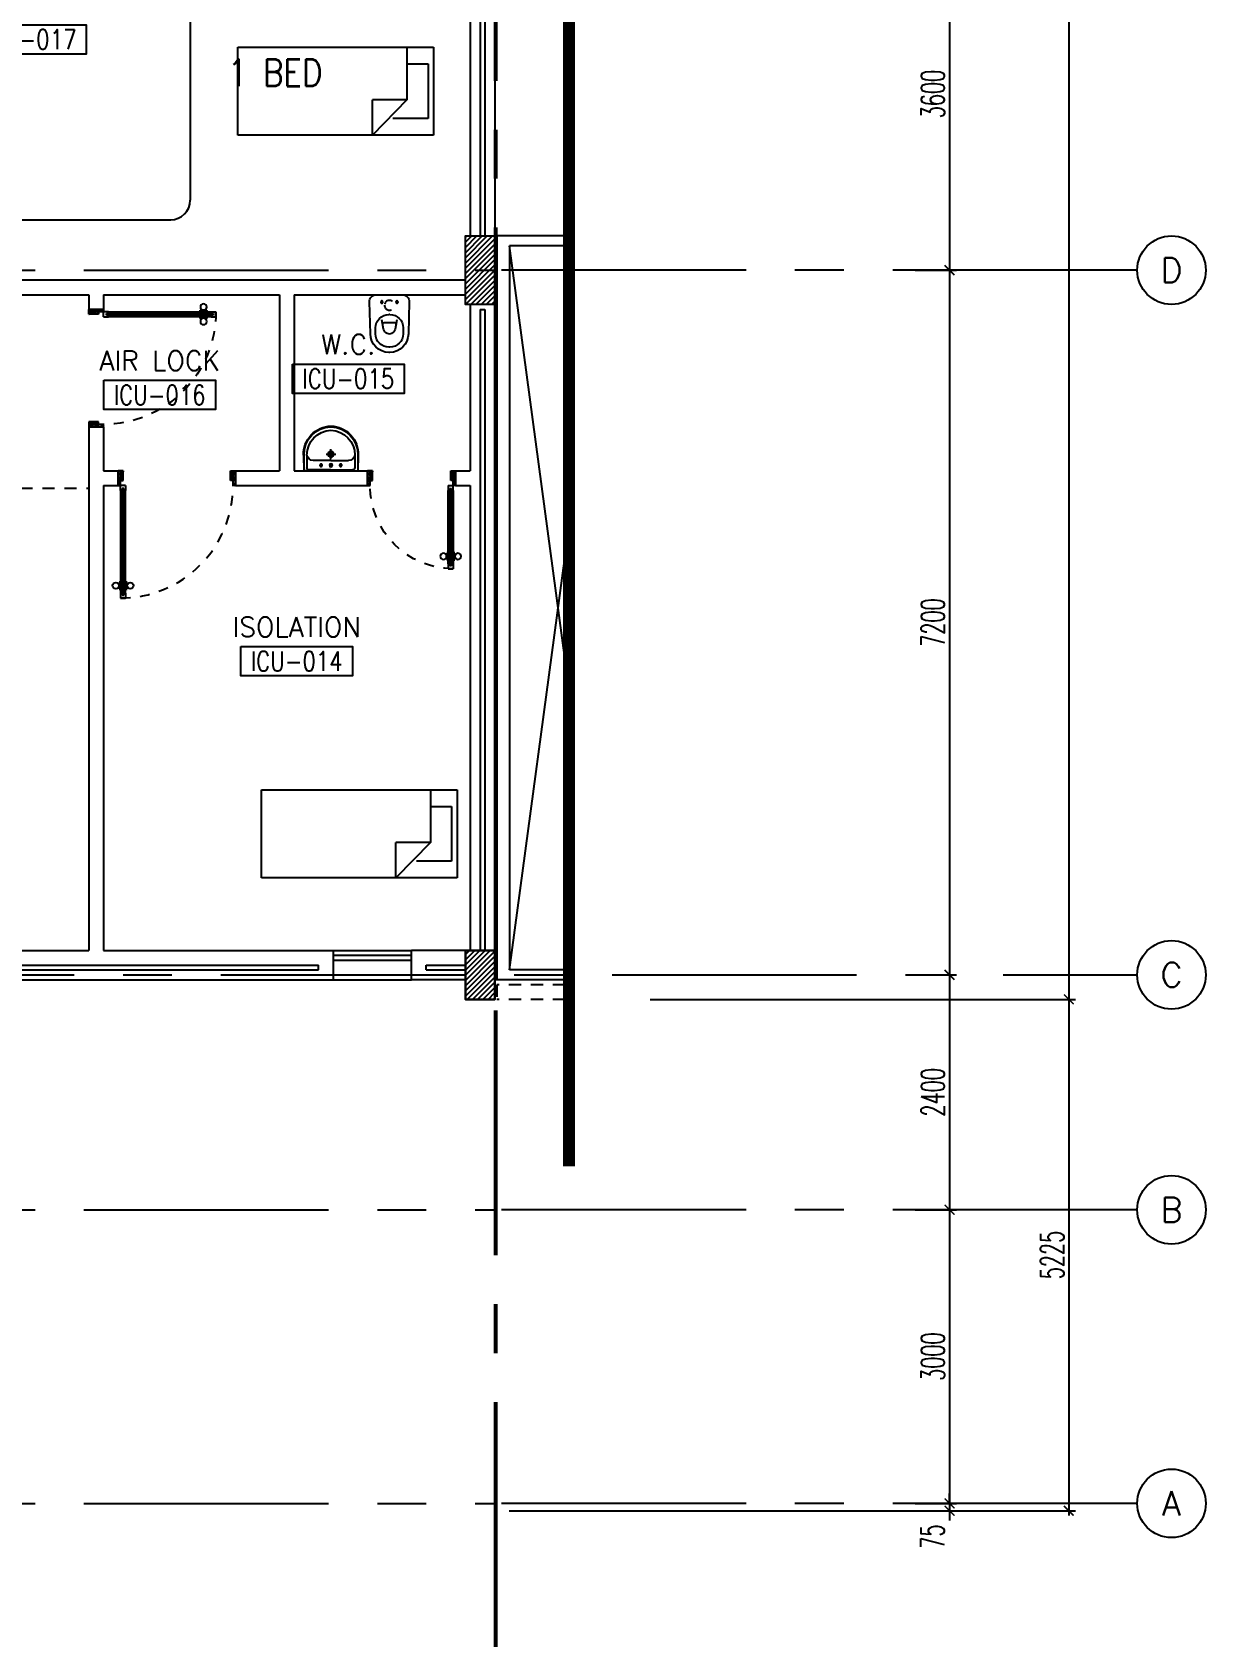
# Model space of a CAD drawing. Extents: x 0 to 92.2, y -1.4 to 78.1.
# Drawn here: x 80.2 to 92.2, y -1.39 to 15.1 of the extents above; entities that cross this region are included whole.
import ezdxf
from ezdxf.enums import TextEntityAlignment as Align

# ---------------------------------------------------------------- set-up
doc = ezdxf.new("R2010")
doc.units = 0
doc.header["$MEASUREMENT"] = 0
doc.header["$PDMODE"] = 34
for name, pattern in [('CENTER2', [1.125, 0.75, -0.125, 0.125, -0.125]), ('CENTERX2', [4, 2.5, -0.5, 0.5, -0.5]), ('DASHED', [0.75, 0.5, -0.25]), ('HIDDEN', [0.375, 0.25, -0.125]), ('HIDDEN2', [0.1875, 0.125, -0.0625])]:
    doc.linetypes.add(name, pattern=pattern)
doc.layers.get('0').update_dxf_attribs({"color": 11, "linetype": 'CONTINUOUS'})
doc.layers.get('DEFPOINTS').update_dxf_attribs({"color": 11, "linetype": 'CONTINUOUS'})
for name, color, linetype in [('A_CUBICLE_CURTAINS', 11, 'HIDDEN'), ('AX-CR', 11, 'CONTINUOUS'), ('AX-DIM', 11, 'CONTINUOUS'), ('AX-TXT', 11, 'CONTINUOUS'), ('AXES', 11, 'CENTERX2'), ('COL', 11, 'CONTINUOUS'), ('DOOR', 11, 'CONTINUOUS'), ('E-WIRE', 4, 'CONTINUOUS'), ('ELEV', 11, 'CONTINUOUS'), ('FIX', 11, 'CONTINUOUS'), ('FUR', 11, 'CONTINUOUS'), ('HAT', 11, 'CONTINUOUS'), ('INSUL', 11, 'CONTINUOUS'), ('RM-BOX', 11, 'CONTINUOUS'), ('RM-NAME', 11, 'CONTINUOUS'), ('RM-NO', 11, 'CONTINUOUS'), ('ROOF', 11, 'CONTINUOUS'), ('RS20', 11, 'CONTINUOUS'), ('SHAFT', 11, 'CONTINUOUS'), ('STR', 11, 'CONTINUOUS'), ('WALL', 11, 'CONTINUOUS'), ('WIN', 11, 'CONTINUOUS')]:
    doc.layers.add(name, color=color, linetype=linetype)
doc.styles.add('ROMANS', font='ROMANS.shx', dxfattribs={"width": 0.6})
doc.styles.add('RS20', font='ROMANS.shx', dxfattribs={"height": 0.2})
doc.dimstyles.new('STANDARD_IN', dxfattribs={"dimtxt": 0.24, "dimasz": 0.1, "dimexe": 0.07, "dimexo": 0.05, "dimgap": 0.05, "dimtad": 1, "dimdec": 0, "dimlfac": 1000, "dimzin": 0, "dimtxsty": 'ROMANS', "dimblk": 'ARCHTICK', "dimcen": 0.05, "dimdle": 0.05, "dimclrd": 7, "dimclre": 7, "dimclrt": 2, "dimazin": 3, "dimtfac": 1, "dimtdec": 0, "dimtmove": 0, "dimatfit": 3, "dimtolj": 1, "dimtzin": 0})

# ---------------------------------------------------------------- blocks, each defined once
blk = doc.blocks.new('_ARCHTICK')
at = {"color": 0, "linetype": 'BYBLOCK', "const_width": 0.15}
blk.add_lwpolyline([(-0.5, -0.5), (0.5, 0.5)], dxfattribs=at)
blk = doc.blocks.new('*D126')
at = {"layer": 'AX-DIM', "color": 7, "ltscale": 0.3}
for p, q in [((90.152, 5.221), (90.872, 5.221)), ((90.802, 5.271), (90.802, -0.054)), ((85.082, -0.004), (90.872, -0.004))]:
    blk.add_line(p, q, dxfattribs=at)
at = {"layer": 'DEFPOINTS', "color": 0, "ltscale": 0.3}
for p in [(90.102, 5.221), (85.032, -0.004), (90.802, -0.004)]:
    blk.add_point(p, dxfattribs=at)
at = {"layer": 'AX-DIM', "color": 7, "ltscale": 0.3, "xscale": 0.1, "yscale": 0.1, "zscale": 0.1}
for p, rotation in [((90.802, 5.221), 90), ((90.802, -0.004), 270)]:
    blk.add_blockref('_ARCHTICK', p, dxfattribs=dict(at, rotation=rotation))
at = {"layer": 'AX-DIM', "color": 2, "ltscale": 0.3, "insert": (90.632, 2.609), "char_height": 0.24, "attachment_point": 5, "rotation": 90, "style": 'ROMANS'}
blk.add_mtext('\\A1;5225', dxfattribs=at)
blk = doc.blocks.new('AXR')
at = {"layer": 'AX-CR'}
blk.add_circle((350, 0), 350, dxfattribs=at)
blk = doc.blocks.new('*D144')
at = {"layer": 'AX-DIM', "color": 7, "ltscale": 0.3}
for p, q in [((88.96, 64.541), (90.872, 64.541)), ((90.802, 64.591), (90.802, 5.171)), ((86.522, 5.221), (90.872, 5.221))]:
    blk.add_line(p, q, dxfattribs=at)
at = {"layer": 'DEFPOINTS', "color": 0, "ltscale": 0.3}
for p in [(88.91, 64.541), (86.472, 5.221), (90.802, 5.221)]:
    blk.add_point(p, dxfattribs=at)
at = {"layer": 'AX-DIM', "color": 7, "ltscale": 0.3, "xscale": 0.1, "yscale": 0.1, "zscale": 0.1}
for p, rotation in [((90.802, 64.541), 90), ((90.802, 5.221), 270)]:
    blk.add_blockref('_ARCHTICK', p, dxfattribs=dict(at, rotation=rotation))
at = {"layer": 'AX-DIM', "color": 2, "ltscale": 0.3, "insert": (90.632, 34.881), "char_height": 0.24, "attachment_point": 5, "rotation": 90, "style": 'ROMANS'}
blk.add_mtext('\\A1;59320', dxfattribs=at)
blk = doc.blocks.new('*D143')
at = {"layer": 'AX-DIM', "color": 7, "ltscale": 0.3}
for p, q in [((89.583, 12.721), (89.583, 5.421)), ((89.233, 12.671), (89.653, 12.671)), ((89.233, 5.471), (89.653, 5.471))]:
    blk.add_line(p, q, dxfattribs=at)
at = {"layer": 'DEFPOINTS', "color": 0, "ltscale": 0.3}
for p in [(89.183, 12.671), (89.183, 5.471), (89.583, 5.471)]:
    blk.add_point(p, dxfattribs=at)
at = {"layer": 'AX-DIM', "color": 7, "ltscale": 0.3, "xscale": 0.1, "yscale": 0.1, "zscale": 0.1}
for p, rotation in [((89.583, 12.671), 90), ((89.583, 5.471), 270)]:
    blk.add_blockref('_ARCHTICK', p, dxfattribs=dict(at, rotation=rotation))
at = {"layer": 'AX-DIM', "color": 2, "ltscale": 0.3, "insert": (89.413, 9.071), "char_height": 0.24, "attachment_point": 5, "rotation": 90, "style": 'ROMANS'}
blk.add_mtext('\\A1;7200', dxfattribs=at)
blk = doc.blocks.new('*D142')
at = {"layer": 'AX-DIM', "color": 7, "ltscale": 0.3}
for p, q in [((89.233, 5.471), (89.653, 5.471)), ((89.583, 5.521), (89.583, 3.021)), ((89.233, 3.071), (89.653, 3.071))]:
    blk.add_line(p, q, dxfattribs=at)
at = {"layer": 'DEFPOINTS', "color": 0, "ltscale": 0.3}
for p in [(89.183, 5.471), (89.183, 3.071), (89.583, 3.071)]:
    blk.add_point(p, dxfattribs=at)
at = {"layer": 'AX-DIM', "color": 7, "ltscale": 0.3, "xscale": 0.1, "yscale": 0.1, "zscale": 0.1}
for p, rotation in [((89.583, 5.471), 90), ((89.583, 3.071), 270)]:
    blk.add_blockref('_ARCHTICK', p, dxfattribs=dict(at, rotation=rotation))
at = {"layer": 'AX-DIM', "color": 2, "ltscale": 0.3, "insert": (89.413, 4.271), "char_height": 0.24, "attachment_point": 5, "rotation": 90, "style": 'ROMANS'}
blk.add_mtext('\\A1;2400', dxfattribs=at)
blk = doc.blocks.new('*D141')
at = {"layer": 'AX-DIM', "color": 7, "ltscale": 0.3}
for p, q in [((89.233, 3.071), (89.653, 3.071)), ((89.583, 3.121), (89.583, 0.021)), ((89.233, 0.071), (89.653, 0.071))]:
    blk.add_line(p, q, dxfattribs=at)
at = {"layer": 'DEFPOINTS', "color": 0, "ltscale": 0.3}
for p in [(89.183, 3.071), (89.183, 0.071), (89.583, 0.071)]:
    blk.add_point(p, dxfattribs=at)
at = {"layer": 'AX-DIM', "color": 7, "ltscale": 0.3, "xscale": 0.1, "yscale": 0.1, "zscale": 0.1}
for p, rotation in [((89.583, 3.071), 90), ((89.583, 0.071), 270)]:
    blk.add_blockref('_ARCHTICK', p, dxfattribs=dict(at, rotation=rotation))
at = {"layer": 'AX-DIM', "color": 2, "ltscale": 0.3, "insert": (89.413, 1.571), "char_height": 0.24, "attachment_point": 5, "rotation": 90, "style": 'ROMANS'}
blk.add_mtext('\\A1;3000', dxfattribs=at)
blk = doc.blocks.new('*D140')
at = {"layer": 'AX-DIM', "color": 7, "ltscale": 0.3}
for p, q in [((89.583, 0.071), (89.583, 0.171)), ((89.233, 0.071), (89.653, 0.071)), ((89.583, 0.071), (89.583, -0.004)), ((89.233, -0.004), (89.653, -0.004)), ((89.583, -0.004), (89.583, -0.104))]:
    blk.add_line(p, q, dxfattribs=at)
at = {"layer": 'DEFPOINTS', "color": 0, "ltscale": 0.3}
for p in [(89.183, 0.071), (89.183, -0.004), (89.583, -0.004)]:
    blk.add_point(p, dxfattribs=at)
at = {"layer": 'AX-DIM', "color": 7, "ltscale": 0.3, "xscale": 0.1, "yscale": 0.1, "zscale": 0.1}
for p, rotation in [((89.583, 0.071), 270), ((89.583, -0.004), 90)]:
    blk.add_blockref('_ARCHTICK', p, dxfattribs=dict(at, rotation=rotation))
at = {"layer": 'AX-DIM', "color": 2, "ltscale": 0.3, "insert": (89.408, -0.268), "char_height": 0.24, "attachment_point": 5, "rotation": 90, "style": 'ROMANS'}
blk.add_mtext('\\A1;75', dxfattribs=at)
blk = doc.blocks.new('*D136')
at = {"layer": 'AX-DIM', "color": 7, "ltscale": 0.3}
for p, q in [((89.233, 16.271), (89.653, 16.271)), ((89.583, 16.321), (89.583, 12.621)), ((89.233, 12.671), (89.653, 12.671))]:
    blk.add_line(p, q, dxfattribs=at)
at = {"layer": 'DEFPOINTS', "color": 0, "ltscale": 0.3}
for p in [(89.183, 16.271), (89.183, 12.671), (89.583, 12.671)]:
    blk.add_point(p, dxfattribs=at)
at = {"layer": 'AX-DIM', "color": 7, "ltscale": 0.3, "xscale": 0.1, "yscale": 0.1, "zscale": 0.1}
for p, rotation in [((89.583, 16.271), 90), ((89.583, 12.671), 270)]:
    blk.add_blockref('_ARCHTICK', p, dxfattribs=dict(at, rotation=rotation))
at = {"layer": 'AX-DIM', "color": 2, "ltscale": 0.3, "insert": (89.413, 14.471), "char_height": 0.24, "attachment_point": 5, "rotation": 90, "style": 'ROMANS'}
blk.add_mtext('\\A1;3600', dxfattribs=at)
blk = doc.blocks.new('C11')
at = {"layer": 'HAT'}
h = blk.add_hatch(dxfattribs=at)
h.set_pattern_fill('ANSI31', color=256, scale=300, style=0)
h.set_pattern_definition([(45, (-248556.182, -75061.005), (-26.5165043, 26.5165043), [])])
h.paths.add_polyline_path([(300, 700), (0, 700), (0, 350), (300, 350)])
h.paths.add_polyline_path([(300, 350), (0, 350), (0, 0), (300, 0)])
at = {"layer": 'COL'}
blk.add_lwpolyline([(300, 700), (300, 0), (0, 0), (0, 700)], close=True, dxfattribs=at)
blk = doc.blocks.new('C-300')
at = {"layer": 'HAT', "linetype": 'BYBLOCK', "ltscale": 0.3}
h = blk.add_hatch(dxfattribs=at)
h.set_pattern_fill('ANSI31', color=8, scale=300, style=0)
h.set_pattern_definition([(45, (-258496.182, -82361.005), (-26.5165043, 26.5165043), [])])
h.paths.add_polyline_path([(300, 500), (0, 500), (0, 250), (300, 250)])
h.paths.add_polyline_path([(300, 250), (0, 250), (0, 0), (300, 0)])
at = {"layer": 'COL'}
blk.add_lwpolyline([(0, 500), (300, 500), (300, 0), (0, 0)], close=True, dxfattribs=at)
blk = doc.blocks.new('DOOR100')
at = {"layer": 'DOOR', "color": 0, "linetype": 'BYBLOCK'}
for p, q in [((-82, 1205), (-91, 1205)), ((-91, 1205), (-91, 1140)), ((-75, 1218), (-82, 1218)), ((-82, 1128), (-82, 1218)), ((-82, 1205), (-82, 1140)), ((-25, 1300), (-75, 1300)), ((-75, 1300), (-25, 1300)), ((-75, 1250), (-75, 1300)), ((-58, 1250), (-75, 1250)), ((-42, 1270), (-58, 1270)), ((-58, 1250), (-58, 1270)), ((-42, 1250), (-42, 1270)), ((-25, 1250), (-42, 1250)), ((-25, 1250), (-25, 1300)), ((-25, 1218), (-18, 1218)), ((-18, 1128), (-18, 1218)), ((-18, 1205), (-9, 1205)), ((-18, 1205), (-18, 1140)), ((-9, 1205), (-9, 1140)), ((-82, 1140), (-91, 1140)), ((-75, 1128), (-82, 1128)), ((-25, 1128), (-18, 1128)), ((-18, 1140), (-9, 1140)), ((-75, 200), (-58, 200)), ((-75, 150), (-75, 200)), ((-58, 200), (-58, 180)), ((-58, 180), (-42, 180)), ((-42, 200), (-25, 200)), ((-42, 180), (-42, 200)), ((-25, 200), (-25, 150)), ((-1200, 0), (-1200, 150)), ((-1200, 150), (-1175, 150)), ((-1200, 150), (-1200, 0)), ((-1150, 0), (-1200, 0)), ((-1175, 150), (-1175, 100)), ((-1175, 100), (-1150, 100)), ((-1150, 100), (-1150, 0)), ((-75, 150), (-25, 150)), ((-50, 100), (-50, 0)), ((-25, 100), (-50, 100)), ((-50, 0), (0, 0)), ((0, 150), (-25, 150)), ((-25, 150), (-25, 100)), ((0, 150), (0, 0))]:
    blk.add_line(p, q, dxfattribs=at)
at = {"layer": 'DOOR', "linetype": 'BYBLOCK'}
for p, q in [((-75, 1250), (-75, 200)), ((-58, 200), (-58, 1250)), ((-42, 200), (-42, 1250)), ((-25, 200), (-25, 1250)), ((0, 0), (0, 150))]:
    blk.add_line(p, q, dxfattribs=at)
at = {"layer": 'DOOR', "color": 9, "linetype": 'BYBLOCK'}
for p, q in [((-1150, 0), (-1200, 114)), ((-1150, 0), (-1200, 40)), ((-1150, 0), (-1163, 100)), ((-50, 0), (0, 114)), ((-50, 0), (-37, 100)), ((-50, 0), (0, 40))]:
    blk.add_line(p, q, dxfattribs=at)
at = {"layer": 'DOOR', "color": 0, "linetype": 'BYBLOCK'}
for centre in [(-124, 1173), (24, 1173)]:
    blk.add_circle(centre, 32.4, dxfattribs=at)
at = {"layer": 'DOOR', "linetype": 'HIDDEN', "ltscale": 0.5}
blk.add_arc((-25, 150), 1150, 90, 180.0001, dxfattribs=at)
at = {"layer": 'DOOR', "color": 9, "linetype": 'BYBLOCK'}
for centre, radius, start, end in [((-1150, 0), 154, 103.7142, 108.8947), ((-1150, 0), 134, 100.72, 111.8402), ((-1150, 0), 94.4, 90, 121.9818), ((-1150, 0), 74.4, 90, 132.2236), ((-1150, 0), 54.4, 90, 156.7926), ((-1150, 0), 34.4, 90, 180), ((-1150, 0), 14.4, 90, 180), ((-50, 0), 94.4, 58.0182, 90), ((-50, 0), 74.4, 47.7764, 90), ((-50, 0), 54.4, 23.2074, 90), ((-50, 0), 34.4, 0, 90), ((-50, 0), 14.4, 0, 90), ((-50, 0), 134, 68.1598, 79.28), ((-50, 0), 114, 64.0838, 77.3774), ((-50, 0), 154, 71.1053, 76.2858)]:
    blk.add_arc(centre, radius, start, end, dxfattribs=at)
blk = doc.blocks.new('DOOR90')
at = {"layer": 'DOOR', "color": 0, "linetype": 'BYBLOCK'}
for p, q in [((-150, 0), (-150, -25)), ((-150, 0), (0, 0)), ((0, -50), (0, 0)), ((-1000, -25), (-1000, -75)), ((-1000, -75), (-1000, -25)), ((-950, -25), (-1000, -25)), ((-950, -75), (-1000, -75)), ((-970, -42), (-970, -58)), ((-950, -42), (-970, -42)), ((-950, -58), (-970, -58)), ((-950, -25), (-950, -42)), ((-950, -58), (-950, -75)), ((-918, -25), (-918, -18)), ((-828, -18), (-918, -18)), ((-918, -75), (-918, -82)), ((-828, -82), (-918, -82)), ((-905, -18), (-905, -9)), ((-905, -9), (-840, -9)), ((-905, -18), (-840, -18)), ((-905, -82), (-905, -91)), ((-905, -82), (-840, -82)), ((-905, -91), (-840, -91)), ((-840, -18), (-840, -9)), ((-840, -82), (-840, -91)), ((-828, -25), (-828, -18)), ((-828, -75), (-828, -82)), ((-200, -42), (-200, -25)), ((-200, -25), (-150, -25)), ((-180, -42), (-200, -42)), ((-200, -75), (-200, -58)), ((-200, -58), (-180, -58)), ((-150, -75), (-200, -75)), ((-180, -58), (-180, -42)), ((-150, -75), (-150, -25)), ((-150, -25), (-100, -25)), ((-100, -25), (-100, -50)), ((-100, -50), (0, -50)), ((-150, -900), (-150, -875)), ((-150, -875), (-100, -875)), ((0, -900), (-150, -900)), ((-150, -900), (0, -900)), ((-100, -850), (0, -850)), ((-100, -875), (-100, -850)), ((0, -850), (0, -900))]:
    blk.add_line(p, q, dxfattribs=at)
at = {"layer": 'DOOR', "color": 9, "linetype": 'BYBLOCK'}
for p, q in [((0, -50), (-114, 0)), ((0, -50), (-40, 0)), ((0, -50), (-100, -37)), ((0, -850), (-114, -900)), ((0, -850), (-100, -863)), ((0, -850), (-40, -900))]:
    blk.add_line(p, q, dxfattribs=at)
at = {"layer": 'DOOR', "linetype": 'BYBLOCK'}
for p, q in [((-200, -25), (-950, -25)), ((-200, -42), (-950, -42)), ((-200, -58), (-950, -58)), ((-950, -75), (-200, -75))]:
    blk.add_line(p, q, dxfattribs=at)
at = {"layer": 'DOOR', "color": 0, "linetype": 'BYBLOCK'}
for centre in [(-873, 24), (-873, -124)]:
    blk.add_circle(centre, 32.4, dxfattribs=at)
at = {"layer": 'DOOR', "color": 9, "linetype": 'BYBLOCK'}
for centre, radius, start, end in [((0, -50), 154, 161.1053, 166.2858), ((0, -50), 134, 158.1598, 169.28), ((0, -50), 94.4, 148.0182, 180), ((0, -50), 74.4, 137.7764, 180), ((0, -50), 114, 154.0838, 167.3774), ((0, -50), 54.4, 113.2074, 180), ((0, -50), 34.4, 90, 180), ((0, -50), 14.4, 90, 180), ((0, -850), 154, 193.7142, 198.8947), ((0, -850), 134, 190.72, 201.8402), ((0, -850), 94.4, 180, 211.9818), ((0, -850), 74.4, 180, 222.2236), ((0, -850), 54.4, 180, 246.7926), ((0, -850), 34.4, 180, 270), ((0, -850), 14.4, 180, 270)]:
    blk.add_arc(centre, radius, start, end, dxfattribs=at)
at = {"layer": 'DOOR', "linetype": 'HIDDEN', "ltscale": 0.5}
blk.add_arc((-150, -25), 850, 180, 270, dxfattribs=at)
blk = doc.blocks.new('LAV1')
at = {"layer": 'FIX', "linetype": 'BYBLOCK', "ltscale": 0.3}
for p, q in [((-280, 210), (-275, 50)), ((-245, 210), (-245, 85)), ((245, 210), (245, 85)), ((280, 210), (275, 50)), ((0, 60), (-220, 60)), ((0, 60), (220, 60))]:
    blk.add_line(p, q, dxfattribs=at)
at = {"layer": 'FIX', "linetype": 'CONTINUOUS'}
for p, q in [((-275, 210), (-275, 50)), ((275, 210), (275, 50)), ((0, 50), (-275, 50)), ((0, 50), (-252, 50)), ((0, 155), (-181, 155)), ((0, 155), (181, 155)), ((0, 50), (252, 50)), ((0, 50), (275, 50))]:
    blk.add_line(p, q, dxfattribs=at)
at = {"layer": 'FIX', "linetype": 'DASHED', "ltscale": 0.05}
for p, q in [((50, 220), (-50, 220)), ((0, 170), (0, 270)), ((0, 170), (0, 270))]:
    blk.add_line(p, q, dxfattribs=at)
at = {"layer": 'FIX'}
for p, q in [((16, 107), (-15, 107)), ((0, 92), (0, 123))]:
    blk.add_line(p, q, dxfattribs=at)
for centre, radius in [((0, 220), 29.5), ((0, 220), 22.5), ((0, 107), 15.5)]:
    blk.add_circle(centre, radius, dxfattribs=at)
at = {"layer": 'FIX', "linetype": 'HIDDEN', "ltscale": 0.05}
for centre in [(-100, 107), (100, 107)]:
    blk.add_circle(centre, 12.4, dxfattribs=at)
at = {"layer": 'FIX', "linetype": 'BYBLOCK', "ltscale": 0.3}
for centre, radius, start, end in [((7, 220), 287, 91.3776, 182.0064), ((-7, 220), 287, 357.9936, 88.6224), ((-220, 85), 24.9, 179.7021, 269.9486), ((220, 85), 24.9, 270.0514, 0.2979)]:
    blk.add_arc(centre, radius, start, end, dxfattribs=at)
at = {"layer": 'FIX', "linetype": 'CONTINUOUS'}
for centre, radius, start, end in [((8, 217), 283, 91.6988, 181.351), ((-8, 217), 283, 358.649, 88.3012), ((8, 212), 253, 91.7328, 180.4884), ((-8, 212), 253, 359.5116, 88.2672), ((-179, 222), 66.9, 190.2006, 268.0786), ((179, 222), 66.9, 271.9214, 349.7994)]:
    blk.add_arc(centre, radius, start, end, dxfattribs=at)
blk = doc.blocks.new('WC1')
at = {"layer": 'FIX'}
for p, q in [((-210, 204), (-538, 194)), ((-727, 5), (-727, -5)), ((-674, 5), (-674, -5)), ((-534, 24), (-540, 0)), ((-540, 0), (-534, -24)), ((-475, 141), (-538, 141)), ((-395, 76), (-490, 60)), ((-339, 5), (-339, -5)), ((-538, -141), (-475, -141)), ((-490, -60), (-395, -76)), ((-538, -194), (-210, -204))]:
    blk.add_line(p, q, dxfattribs=at)
at = {"layer": 'FIX', "linetype": 'CONTINUOUS'}
blk.add_line((-420, -47), (-420, 45), dxfattribs=at)
at = {"layer": 'FIX'}
blk.add_lwpolyline([(-213, -204), (-210, -204, 0.414214), (-137, -131), (-137, 0), (-137, 131, 0.414214), (-210, 204)], format="xyb", dxfattribs=at)
at = {"layer": 'FIX', "linetype": 'HIDDEN2', "ltscale": 0.3}
blk.add_circle((-245, 0), 49.8, dxfattribs=at)
at = {"layer": 'FIX', "linetype": 'HIDDEN', "ltscale": 0.05}
for centre in [(-213, 78), (-213, -77)]:
    blk.add_circle(centre, 11.6, dxfattribs=at)
at = {"layer": 'FIX'}
for centre, radius, start, end in [((-538, 5), 189, 90, 180), ((-538, 5), 136, 90, 180), ((-473, -7), 68.2, 128.9242, 152.8468), ((-464, -18), 82, 108.496, 128.9242), ((-475, 5), 136, 360, 90), ((-538, -5), 189, 180, 270), ((-538, -5), 136, 180, 270), ((-473, 7), 68.2, 207.1532, 231.0758), ((-464, 18), 82, 231.0758, 251.504), ((-475, -5), 136, 270, 0)]:
    blk.add_arc(centre, radius, start, end, dxfattribs=at)
at = {"layer": 'FIX', "linetype": 'CONTINUOUS'}
for centre, start, end in [((-443, 46), 357.6662, 91.6121), ((-442, -46), 268.3879, 2.3338)]:
    blk.add_arc(centre, 22.3, start, end, dxfattribs=at)
blk = doc.blocks.new('RM1')
at = {"layer": 'RM-BOX'}
blk.add_lwpolyline([(570, -200), (-570, -200), (-570, -500), (570, -500)], close=True, dxfattribs=at)
at = {"layer": 'RM-NAME', "style": 'ROMANS'}
blk.add_attdef('ROOMNAME1', text='', height=200, dxfattribs=at).set_placement((0, 324), align=Align.MIDDLE)

msp = doc.modelspace()

# ---------------------------------------------------------------- linework, layer by layer
at = {"layer": 'A_CUBICLE_CURTAINS', "ltscale": 0.5}
msp.add_line((56.6827, 10.4438), (80.7827, 10.4438), dxfattribs=at)
at = {"layer": 'AXES'}
for p, q in [((84.9327, -1.3931), (84.9327, 77.0695)), ((84.9527, -1.3931), (84.9527, 77.0695)), ((68.7327, 12.6711), (84.9327, 12.6711)), ((91.5023, 12.6711), (84.6827, 12.6711)), ((66.1327, 5.4711), (91.5023, 5.4711)), ((68.7327, 3.0711), (84.9327, 3.0711)), ((91.5023, 3.0711), (84.6827, 3.0711)), ((68.7327, 0.0711), (84.9327, 0.0711)), ((91.5023, 0.0711), (84.6827, 0.0711))]:
    msp.add_line(p, q, dxfattribs=at)
at = {"layer": 'COL'}
for p, q in [((84.9327, 5.7211), (84.6327, 5.7211)), ((84.9327, 5.2211), (84.9327, 5.7211))]:
    msp.add_line(p, q, dxfattribs=at)
at = {"layer": 'E-WIRE', "linetype": 'BYBLOCK', "ltscale": 0.3}
for p, q in [((81.8197, 29.299), (81.8197, 13.3868)), ((79.716, 13.1868), (81.6197, 13.1868))]:
    msp.add_line(p, q, dxfattribs=at)
msp.add_arc((81.6197, 13.3868), 0.2, 270, 0, dxfattribs=at)
at = {"layer": 'ELEV', "linetype": 'CENTER2', "const_width": 0.12}
msp.add_lwpolyline([(85.6923, 3.515), (85.6923, 67.3533)], dxfattribs=at)
at = {"layer": 'FUR'}
for p, q in [((82.3066, 14.0495), (82.3066, 14.9495)), ((82.3066, 14.9495), (84.3066, 14.9495)), ((84.035, 14.9495), (84.035, 14.4107)), ((84.3066, 14.9495), (84.3066, 14.0495)), ((84.035, 14.7796), (84.2512, 14.7796)), ((84.2512, 14.7796), (84.2512, 14.2217)), ((84.035, 14.4107), (83.6816, 14.4107)), ((83.6816, 14.0495), (83.6816, 14.4107)), ((84.035, 14.4107), (83.6816, 14.0495)), ((84.2512, 14.2217), (83.8915, 14.2217)), ((84.3066, 14.0495), (82.3066, 14.0495)), ((82.5478, 6.4621), (82.5478, 7.3621)), ((82.5478, 7.3621), (84.5478, 7.3621)), ((84.2762, 7.3621), (84.2762, 6.8233)), ((84.5478, 7.3621), (84.5478, 6.4621)), ((84.2762, 7.1922), (84.4923, 7.1922)), ((84.4923, 7.1922), (84.4923, 6.6343)), ((84.2762, 6.8233), (83.9227, 6.8233)), ((83.9227, 6.4621), (83.9227, 6.8233)), ((84.2762, 6.8233), (83.9227, 6.4621)), ((84.4923, 6.6343), (84.1326, 6.6343)), ((84.5478, 6.4621), (82.5478, 6.4621))]:
    msp.add_line(p, q, dxfattribs=at)
at = {"layer": 'INSUL'}
for p, q in [((84.7827, 18.2211), (84.7827, 13.0211)), ((84.8327, 18.2211), (84.8327, 13.0211)), ((84.7827, 12.2711), (84.8327, 12.2711)), ((84.7827, 12.2711), (84.7827, 5.7211)), ((84.8327, 12.2711), (84.8327, 5.7211)), ((79.4793, 5.5711), (83.1327, 5.5711)), ((79.4793, 5.5211), (83.1327, 5.5211)), ((83.1327, 5.5211), (83.1327, 5.5711)), ((84.2327, 5.5211), (84.2327, 5.5711)), ((84.2327, 5.5711), (84.6327, 5.5711)), ((84.2327, 5.5211), (84.6327, 5.5211))]:
    msp.add_line(p, q, dxfattribs=at)
at = {"layer": 'ROOF'}
for p, q in [((84.9527, 13.0211), (84.9527, 5.4211)), ((85.6519, 13.0211), (84.9527, 13.0211)), ((85.6519, 12.9211), (85.0827, 12.9211)), ((85.0827, 12.9211), (85.0827, 5.5211)), ((85.6519, 5.5211), (85.0827, 5.5211)), ((85.6519, 5.4211), (84.9327, 5.4211))]:
    msp.add_line(p, q, dxfattribs=at)
at = {"layer": 'SHAFT'}
for p, q in [((85.6519, 8.6881), (85.0827, 12.9211)), ((85.0827, 5.5211), (85.6519, 9.7542))]:
    msp.add_line(p, q, dxfattribs=at)
at = {"layer": 'STR', "linetype": 'HIDDEN2'}
for p, q in [((84.9527, 5.3711), (84.9527, 5.2211)), ((85.6519, 5.3711), (84.9536, 5.3711)), ((85.6519, 5.2211), (84.9536, 5.2211))]:
    msp.add_line(p, q, dxfattribs=at)
at = {"layer": 'WALL', "linetype": 'BYBLOCK'}
for p, q in [((84.6827, 18.3711), (84.6827, 13.0211)), ((84.9327, 18.3711), (84.9327, 13.0211)), ((84.9327, 12.9211), (84.9327, 13.0211)), ((84.9327, 12.9211), (84.9327, 13.0211)), ((78.9827, 12.5711), (84.6327, 12.5711)), ((78.8327, 12.4211), (80.7827, 12.4211)), ((80.7827, 12.4211), (80.7827, 12.2711)), ((80.9327, 12.4211), (80.9327, 12.2711)), ((80.9327, 12.4211), (82.7327, 12.4211)), ((82.7327, 12.4211), (82.7327, 10.6211)), ((82.8827, 12.4211), (82.8827, 10.6211)), ((82.8827, 12.4211), (84.6327, 12.4211)), ((84.9327, 12.4211), (84.9327, 5.4211)), ((80.7827, 12.2711), (80.9327, 12.2711)), ((84.6827, 12.3211), (84.6827, 10.6211)), ((80.7827, 11.0711), (80.9327, 11.0711)), ((80.7827, 11.0711), (80.7827, 5.7211)), ((80.9327, 11.0711), (80.9327, 10.6211)), ((80.9327, 10.6211), (81.0827, 10.6211)), ((81.0827, 10.6211), (81.0827, 10.4711)), ((82.2827, 10.6211), (82.2827, 10.4711)), ((82.2827, 10.6211), (82.7327, 10.6211)), ((82.8827, 10.6211), (83.6327, 10.6211)), ((83.6327, 10.6211), (83.6327, 10.4711)), ((84.5327, 10.6211), (84.5327, 10.4711)), ((84.5327, 10.6211), (84.6827, 10.6211)), ((80.9327, 10.4711), (81.0827, 10.4711)), ((80.9327, 10.4711), (80.9327, 5.7211)), ((82.2827, 10.4711), (83.6327, 10.4711)), ((84.5327, 10.4711), (84.6827, 10.4711)), ((84.6827, 10.4711), (84.6827, 5.7211))]:
    msp.add_line(p, q, dxfattribs=at)
at = {"layer": 'WALL'}
for p, q in [((84.9327, 5.7211), (84.9327, 12.4211)), ((84.9327, 11.0711), (84.9327, 5.7211)), ((79.3327, 5.7211), (80.7827, 5.7211)), ((80.9327, 5.7211), (83.2827, 5.7211)), ((83.2827, 5.4211), (83.2827, 5.7211)), ((84.6327, 5.7211), (84.0827, 5.7211)), ((84.0827, 5.4211), (84.0827, 5.7211)), ((79.3327, 5.4211), (83.2827, 5.4211)), ((84.6327, 5.4211), (84.0827, 5.4211))]:
    msp.add_line(p, q, dxfattribs=at)
at = {"layer": 'WALL', "linetype": 'BYBLOCK', "ltscale": 0.3}
for points in [[(84.6327, 13.0211), (84.9327, 13.0211), (84.9327, 12.3211), (84.6327, 12.3211)], [(84.6327, 5.2211), (84.9327, 5.2211), (84.9327, 5.7211), (84.6327, 5.7211)]]:
    msp.add_lwpolyline(points, close=True, dxfattribs=at)
at = {"layer": 'WIN'}
for p, q in [((83.2827, 5.7211), (84.0827, 5.7211)), ((83.2827, 5.6711), (84.0827, 5.6711)), ((83.2827, 5.6211), (84.0827, 5.6211)), ((83.2827, 5.4211), (84.0827, 5.4211))]:
    msp.add_line(p, q, dxfattribs=at)

# ---------------------------------------------------------------- block references
at = {"layer": 'AXES'}
ref = msp.add_blockref('AXR', (91.5023, 12.6711), dxfattribs=dict(at, xscale=0.001, yscale=0.001, zscale=0.001))
ref.add_attrib('AX', 'D', dxfattribs={"layer": 'AX-TXT', "height": 0.25, "style": 'ROMANS'}).set_placement((91.8523, 12.6711), align=Align.MIDDLE)
ref = msp.add_blockref('AXR', (91.5023, 5.4711), dxfattribs=dict(at, xscale=0.001, yscale=0.001, zscale=0.001))
ref.add_attrib('AX', 'C', dxfattribs={"layer": 'AX-TXT', "height": 0.25, "style": 'ROMANS'}).set_placement((91.8523, 5.4711), align=Align.MIDDLE)
ref = msp.add_blockref('AXR', (91.5023, 3.0711), dxfattribs=dict(at, xscale=0.001, yscale=0.001, zscale=0.001))
ref.add_attrib('AX', 'B', dxfattribs={"layer": 'AX-TXT', "height": 0.25, "style": 'ROMANS'}).set_placement((91.8523, 3.0711), align=Align.MIDDLE)
ref = msp.add_blockref('AXR', (91.5023, 0.0711), dxfattribs=dict(at, xscale=0.001, yscale=0.001, zscale=0.001))
ref.add_attrib('AX', 'A', dxfattribs={"layer": 'AX-TXT', "height": 0.25, "style": 'ROMANS'}).set_placement((91.8523, 0.0711), align=Align.MIDDLE)
at = {"layer": 'COL', "linetype": 'BYBLOCK', "xscale": 0.001, "yscale": 0.001, "zscale": 0.001}
msp.add_blockref('C11', (84.6327, 12.3211), dxfattribs=at)
at = {"layer": 'COL', "color": 6, "linetype": 'BYBLOCK', "ltscale": 0.3, "xscale": 0.001, "yscale": 0.001, "zscale": 0.001}
msp.add_blockref('C-300', (84.6327, 5.2211), dxfattribs=at)
at = {"layer": 'DOOR', "color": 0, "linetype": 'BYBLOCK', "yscale": 0.001, "zscale": 0.001}
for name, p, xscale, rotation in [('DOOR100', (80.7827, 12.2711), -0.001, 270), ('DOOR100', (81.0827, 10.6211), 0.001, 180), ('DOOR90', (84.5327, 10.6211), -0.001, 270)]:
    msp.add_blockref(name, p, dxfattribs=dict(at, xscale=xscale, rotation=rotation))
at = {"layer": 'FIX', "xscale": -0.001, "yscale": 0.001, "zscale": 0.001, "rotation": 270}
msp.add_blockref('WC1', (83.8555, 12.5581), dxfattribs=at)
at = {"layer": 'FIX', "xscale": -0.001, "yscale": 0.001, "zscale": 0.001}
msp.add_blockref('LAV1', (83.2577, 10.5711), dxfattribs=at)
at = {"layer": 'RM-NAME'}
ref = msp.add_blockref('RM1', (80.1868, 15.3795), dxfattribs=dict(at, xscale=-0.001, yscale=0.001, zscale=0.001))
ref.add_attrib('ROOMNO', 'ICU-017', dxfattribs={"layer": 'RM-NO', "height": 0.2, "style": 'ROMANS', "width": 0.8}).set_placement((80.1868, 15.0295), align=Align.MIDDLE)
ref.add_attrib('ROOMNAME2', 'PATIENT AREA', dxfattribs={"height": 0.2, "style": 'ROMANS'}).set_placement((80.1868, 15.3795), align=Align.MIDDLE)
ref = msp.add_blockref('RM1', (83.4352, 11.9126), dxfattribs=dict(at, xscale=-0.001, yscale=0.001, zscale=0.001))
ref.add_attrib('ROOMNO', 'ICU-015', dxfattribs={"layer": 'RM-NO', "height": 0.2, "style": 'ROMANS', "width": 0.8}).set_placement((83.4352, 11.5626), align=Align.MIDDLE)
ref.add_attrib('ROOMNAME2', 'W.C.', dxfattribs={"height": 0.2, "style": 'ROMANS'}).set_placement((83.4352, 11.9126), align=Align.MIDDLE)
ref = msp.add_blockref('RM1', (81.5074, 11.7462), dxfattribs=dict(at, xscale=-0.001, yscale=0.001, zscale=0.001))
ref.add_attrib('ROOMNO', 'ICU-016', dxfattribs={"layer": 'RM-NO', "height": 0.2, "style": 'ROMANS', "width": 0.8}).set_placement((81.5074, 11.3962), align=Align.MIDDLE)
ref.add_attrib('ROOMNAME2', 'AIR LOCK', dxfattribs={"height": 0.2, "style": 'ROMANS'}).set_placement((81.5074, 11.7462), align=Align.MIDDLE)
ref = msp.add_blockref('RM1', (82.9077, 9.0267), dxfattribs=dict(at, xscale=-0.001, yscale=0.001, zscale=0.001))
ref.add_attrib('ROOMNO', 'ICU-014', dxfattribs={"layer": 'RM-NO', "height": 0.2, "style": 'ROMANS', "width": 0.8}).set_placement((82.9077, 8.6767), align=Align.MIDDLE)
ref.add_attrib('ROOMNAME2', 'ISOLATION', dxfattribs={"height": 0.2, "style": 'ROMANS'}).set_placement((82.9077, 9.0267), align=Align.MIDDLE)

# ---------------------------------------------------------------- texts
at = {"layer": 'RS20', "style": 'RS20', "width": 0.85}
msp.add_text('1 BED', height=0.2736, dxfattribs=at).set_placement((82.6872, 14.6898), align=Align.MIDDLE)

# ---------------------------------------------------------------- dimensions: what is measured, and where the dimension line sits
at = {"layer": 'AX-DIM'}
for base, p1, p2, picture, middle in [((90.8023, 5.2211), (88.9101, 64.5411), (86.4725, 5.2211), '*D144', (90.6323, 34.8811)), ((89.5825, 12.6711), (89.1825, 16.2711), (89.1825, 12.6711), '*D136', (89.4125, 14.4711)), ((89.5825, 5.4711), (89.1825, 12.6711), (89.1825, 5.4711), '*D143', (89.4125, 9.0711)), ((89.5825, 3.0711), (89.1825, 5.4711), (89.1825, 3.0711), '*D142', (89.4125, 4.2711)), ((90.8023, -0.0039), (90.1023, 5.2211), (85.0318, -0.0039), '*D126', (90.6323, 2.6086)), ((89.5825, 0.0711), (89.1825, 3.0711), (89.1825, 0.0711), '*D141', (89.4125, 1.5711))]:
    dim = msp.add_linear_dim(base=base, p1=p1, p2=p2, angle=270, dimstyle='STANDARD_IN', dxfattribs=at)
    dim.commit()
    dim.dimension.update_dxf_attribs({"geometry": picture, "text_midpoint": middle})
dim = msp.add_linear_dim(base=(89.5825, -0.0039), p1=(89.1825, 0.0711), p2=(89.1825, -0.0039), angle=270, dimstyle='STANDARD_IN', dxfattribs=at)
dim.commit()
dim.dimension.update_dxf_attribs({"geometry": '*D140', "text_midpoint": (89.4075, -0.2684), "dimtype": 160})

doc.saveas('drawing.dxf')
